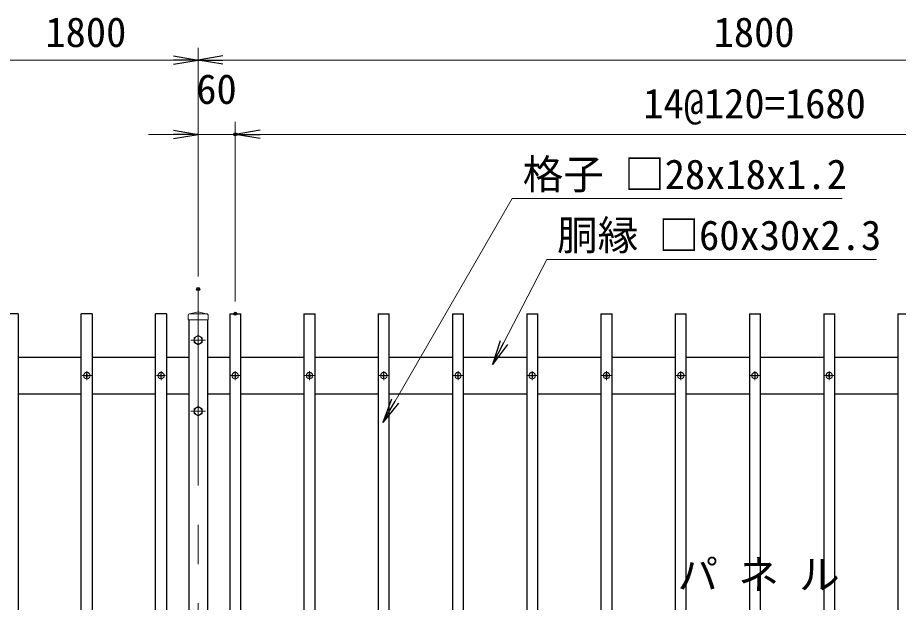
# Model space of a CAD drawing. Units: millimetres, scale not verified. Extents: x -4200 to 4200, y -2970 to 2970.
# Drawn here: x -3471 to -2048, y 163 to 1108 of the extents above; entities that cross this region are included whole.
import ezdxf
from ezdxf.enums import TextEntityAlignment as Align

# ---------------------------------------------------------------- set-up
doc = ezdxf.new("R2010")
doc.units = ezdxf.units.MM
doc.header["$LTSCALE"] = 10
doc.header["$PDMODE"] = 32
doc.header["$PDSIZE"] = 5
doc.linetypes.add('USER1', pattern=[50.8, 31.75, -6.35, 6.35, -6.35])
for name, color, linetype, lineweight in [('0-2_D-BMK', 2, 'USER1', 13), ('0-3_D-STR3', 3, 'Continuous', 13), ('0-4_D-STR-DIM', 7, 'Continuous', 13), ('0-5_0', 7, 'Continuous', 25), ('0-9_D-STR1', 1, 'Continuous', 25), ('0-B_D-STR-TXT', 7, 'Continuous', 13)]:
    doc.layers.add(name, color=color, linetype=linetype, lineweight=lineweight)
doc.layers.add('0-6_Defpoints', color=8, linetype='Continuous')
doc.styles.add('ＭＳ ゴシック', font='')
doc.styles.get('ＭＳ ゴシック').set_extended_font_data('MS Gothic')

# ---------------------------------------------------------------- blocks, each defined once
blk = doc.blocks.new('_Open')
at = {"layer": '0-5_0'}
blk.add_line((-10, 1.667), (0, 0), dxfattribs=at)
blk.add_lwpolyline([(-10, -1.667), (0, 0), (-10, 0)], dxfattribs=at)
blk = doc.blocks.new('MLeader2')
at = {"layer": '0-B_D-STR-TXT'}
blk.add_line((-2606, 717.23), (-2083.4, 717.23), dxfattribs=at)
at = {"layer": '0-B_D-STR-TXT', "lineweight": 25}
blk.add_line((-2679.72, 579.85), (-2704.05, 547.41), dxfattribs=at)
at = {"layer": '0-B_D-STR-TXT'}
blk.add_lwpolyline([(-2685.64, 582.92), (-2616, 717.23), (-2606, 717.23)], dxfattribs=at)
at = {"layer": '0-B_D-STR-TXT', "lineweight": 25}
blk.add_lwpolyline([(-2691.56, 585.99), (-2704.05, 547.41), (-2685.64, 582.92)], dxfattribs=at)
at = {"layer": '0-B_D-STR-TXT', "style": 'ＭＳ ゴシック'}
blk.add_text('胴縁 □60x30x2.3', height=48.09, dxfattribs=at).set_placement((-2599.55, 718.02), align=Align.BOTTOM_LEFT)
blk = doc.blocks.new('MLeader3')
at = {"layer": '0-B_D-STR-TXT'}
blk.add_line((-2662.32, 815.76), (-2138.47, 815.76), dxfattribs=at)
at = {"layer": '0-B_D-STR-TXT', "lineweight": 25}
blk.add_line((-2855.57, 485.03), (-2881.34, 453.72), dxfattribs=at)
at = {"layer": '0-B_D-STR-TXT'}
blk.add_lwpolyline([(-2861.34, 488.36), (-2672.32, 815.76), (-2662.32, 815.76)], dxfattribs=at)
at = {"layer": '0-B_D-STR-TXT', "lineweight": 25}
blk.add_lwpolyline([(-2867.11, 491.7), (-2881.34, 453.72), (-2861.34, 488.36)], dxfattribs=at)
at = {"layer": '0-B_D-STR-TXT', "style": 'ＭＳ ゴシック'}
blk.add_text('格子 □28x18x1.2', height=48.09, dxfattribs=at).set_placement((-2655.02, 816.55), align=Align.BOTTOM_LEFT)

msp = doc.modelspace()

# ---------------------------------------------------------------- linework, layer by layer
at = {"layer": '0-2_D-BMK'}
for p, q in [((-3179.62, 669.5), (-3179.62, -490.5)), ((-3167.62, 587), (-3191.62, 587)), ((-3367.12, 529.5), (-3352.12, 529.5)), ((-3359.62, 537), (-3359.62, 522)), ((-3247.12, 529.5), (-3232.12, 529.5)), ((-3239.62, 537), (-3239.62, 522)), ((-3112.12, 529.5), (-3127.12, 529.5)), ((-3119.62, 537), (-3119.62, 522)), ((-2992.12, 529.5), (-3007.12, 529.5)), ((-2999.62, 537), (-2999.62, 522)), ((-2872.12, 529.5), (-2887.12, 529.5)), ((-2879.62, 537), (-2879.62, 522)), ((-2752.12, 529.5), (-2767.12, 529.5)), ((-2759.62, 537), (-2759.62, 522)), ((-2632.12, 529.5), (-2647.12, 529.5)), ((-2639.62, 537), (-2639.62, 522)), ((-2512.12, 529.5), (-2527.12, 529.5)), ((-2519.62, 537), (-2519.62, 522)), ((-2392.12, 529.5), (-2407.12, 529.5)), ((-2399.62, 537), (-2399.62, 522)), ((-2272.12, 529.5), (-2287.12, 529.5)), ((-2279.62, 537), (-2279.62, 522)), ((-2152.12, 529.5), (-2167.12, 529.5)), ((-2159.62, 537), (-2159.62, 522)), ((-3167.62, 472), (-3191.62, 472))]:
    msp.add_line(p, q, dxfattribs=at)
at = {"layer": '0-3_D-STR3'}
for p, q in [((-3195.87, 626.5), (-3195.87, 619.5)), ((-3179.62, 632.5), (-3192.87, 629.5)), ((-3192.87, 629.5), (-3166.37, 629.5)), ((-3179.62, 632.5), (-3166.37, 629.5)), ((-3163.37, 626.5), (-3163.37, 619.5)), ((-3195.87, 619.5), (-3163.37, 619.5)), ((-3361.45, 529.11), (-3362.97, 529.14)), ((-3360.52, 530.37), (-3361.45, 529.89)), ((-3360.52, 528.64), (-3361.45, 529.11)), ((-3360.51, 530.38), (-3360.02, 531.31)), ((-3360.51, 528.62), (-3360.02, 527.7)), ((-3359.99, 532.85), (-3360.02, 531.31)), ((-3359.99, 526.15), (-3360.02, 527.7)), ((-3359.23, 532.85), (-3359.99, 532.85)), ((-3359.26, 532.85), (-3359.23, 531.31)), ((-3359.26, 526.15), (-3359.23, 527.7)), ((-3358.74, 530.38), (-3359.23, 531.31)), ((-3358.74, 528.62), (-3359.23, 527.7)), ((-3358.72, 530.37), (-3357.79, 529.89)), ((-3358.72, 528.64), (-3357.79, 529.11)), ((-3357.79, 529.89), (-3356.27, 529.87)), ((-3357.79, 529.11), (-3356.27, 529.14)), ((-3356.27, 529.87), (-3356.27, 529.14)), ((-3356.27, 529.87), (-3356.27, 529.14)), ((-3241.45, 529.11), (-3242.97, 529.14)), ((-3240.52, 530.37), (-3241.45, 529.89)), ((-3240.52, 528.64), (-3241.45, 529.11)), ((-3240.51, 530.38), (-3240.02, 531.31)), ((-3240.51, 528.62), (-3240.02, 527.7)), ((-3239.99, 532.85), (-3240.02, 531.31)), ((-3239.99, 526.15), (-3240.02, 527.7)), ((-3239.23, 532.85), (-3239.99, 532.85)), ((-3239.26, 532.85), (-3239.23, 531.31)), ((-3239.26, 526.15), (-3239.23, 527.7)), ((-3238.74, 530.38), (-3239.23, 531.31)), ((-3238.74, 528.62), (-3239.23, 527.7)), ((-3238.72, 530.37), (-3237.79, 529.89)), ((-3238.72, 528.64), (-3237.79, 529.11)), ((-3237.79, 529.89), (-3236.27, 529.87)), ((-3237.79, 529.11), (-3236.27, 529.14)), ((-3236.27, 529.87), (-3236.27, 529.14)), ((-3236.27, 529.87), (-3236.27, 529.14)), ((-3121.45, 529.89), (-3122.97, 529.87)), ((-3122.97, 529.87), (-3122.97, 529.14)), ((-3122.97, 529.87), (-3122.97, 529.14)), ((-3121.45, 529.11), (-3122.97, 529.14)), ((-3120.52, 530.37), (-3121.45, 529.89)), ((-3120.52, 528.64), (-3121.45, 529.11)), ((-3120.51, 530.38), (-3120.02, 531.31)), ((-3120.51, 528.62), (-3120.02, 527.7)), ((-3119.99, 532.85), (-3120.02, 531.31)), ((-3119.99, 526.15), (-3120.02, 527.7)), ((-3120.01, 532.85), (-3119.26, 532.85)), ((-3119.26, 532.85), (-3119.23, 531.31)), ((-3119.26, 526.15), (-3119.23, 527.7)), ((-3118.74, 530.38), (-3119.23, 531.31)), ((-3118.74, 528.62), (-3119.23, 527.7)), ((-3118.72, 530.37), (-3117.79, 529.89)), ((-3118.72, 528.64), (-3117.79, 529.11)), ((-3117.79, 529.11), (-3116.27, 529.14)), ((-3001.45, 529.89), (-3002.97, 529.87)), ((-3002.97, 529.87), (-3002.97, 529.14)), ((-3002.97, 529.87), (-3002.97, 529.14)), ((-3001.45, 529.11), (-3002.97, 529.14)), ((-3000.52, 530.37), (-3001.45, 529.89)), ((-3000.52, 528.64), (-3001.45, 529.11)), ((-3000.51, 530.38), (-3000.02, 531.31)), ((-3000.51, 528.62), (-3000.02, 527.7)), ((-2999.99, 532.85), (-3000.02, 531.31)), ((-2999.99, 526.15), (-3000.02, 527.7)), ((-3000.01, 532.85), (-2999.26, 532.85)), ((-2999.26, 532.85), (-2999.23, 531.31)), ((-2999.26, 526.15), (-2999.23, 527.7)), ((-2998.74, 530.38), (-2999.23, 531.31)), ((-2998.74, 528.62), (-2999.23, 527.7)), ((-2998.74, 530.38), (-2997.79, 529.89)), ((-2997.79, 529.11), (-2998.74, 528.62)), ((-2997.79, 529.11), (-2996.27, 529.14)), ((-2881.45, 529.89), (-2882.97, 529.87)), ((-2882.97, 529.87), (-2882.97, 529.14)), ((-2882.97, 529.87), (-2882.97, 529.14)), ((-2881.45, 529.11), (-2882.97, 529.14)), ((-2880.52, 530.37), (-2881.45, 529.89)), ((-2880.52, 528.64), (-2881.45, 529.11)), ((-2880.51, 530.38), (-2880.02, 531.31)), ((-2880.51, 528.62), (-2880.02, 527.7)), ((-2879.99, 532.85), (-2880.02, 531.31)), ((-2879.99, 526.15), (-2880.02, 527.7)), ((-2880.01, 532.85), (-2879.26, 532.85)), ((-2879.26, 532.85), (-2879.23, 531.31)), ((-2879.26, 526.15), (-2879.23, 527.7)), ((-2878.74, 530.38), (-2879.23, 531.31)), ((-2878.74, 528.62), (-2879.23, 527.7)), ((-2878.72, 530.37), (-2877.79, 529.89)), ((-2878.72, 528.64), (-2877.79, 529.11)), ((-2877.79, 529.11), (-2876.27, 529.14)), ((-2761.45, 529.89), (-2762.97, 529.87)), ((-2762.97, 529.87), (-2762.97, 529.14)), ((-2762.97, 529.87), (-2762.97, 529.14)), ((-2761.45, 529.11), (-2762.97, 529.14)), ((-2760.52, 530.37), (-2761.45, 529.89)), ((-2760.52, 528.64), (-2761.45, 529.11)), ((-2760.51, 530.38), (-2760.02, 531.31)), ((-2760.51, 528.62), (-2760.02, 527.7)), ((-2759.99, 532.85), (-2760.02, 531.31)), ((-2759.99, 526.15), (-2760.02, 527.7)), ((-2760.01, 532.85), (-2759.26, 532.85)), ((-2759.26, 532.85), (-2759.23, 531.31)), ((-2759.26, 526.15), (-2759.23, 527.7)), ((-2758.74, 530.38), (-2759.23, 531.31)), ((-2758.74, 528.62), (-2759.23, 527.7)), ((-2758.72, 530.37), (-2757.79, 529.89)), ((-2758.72, 528.64), (-2757.79, 529.11)), ((-2757.79, 529.11), (-2756.27, 529.14)), ((-2641.45, 529.89), (-2642.97, 529.87)), ((-2642.97, 529.87), (-2642.97, 529.14)), ((-2642.97, 529.87), (-2642.97, 529.14)), ((-2641.45, 529.11), (-2642.97, 529.14)), ((-2640.52, 530.37), (-2641.45, 529.89)), ((-2640.52, 528.64), (-2641.45, 529.11)), ((-2640.51, 530.38), (-2640.02, 531.31)), ((-2640.51, 528.62), (-2640.02, 527.7)), ((-2639.99, 532.85), (-2640.02, 531.31)), ((-2639.99, 526.15), (-2640.02, 527.7)), ((-2640.01, 532.85), (-2639.26, 532.85)), ((-2639.26, 532.85), (-2639.23, 531.31)), ((-2639.26, 526.15), (-2639.23, 527.7)), ((-2638.74, 530.38), (-2639.23, 531.31)), ((-2638.74, 528.62), (-2639.23, 527.7)), ((-2638.72, 530.37), (-2637.79, 529.89)), ((-2638.72, 528.64), (-2637.79, 529.11)), ((-2637.79, 529.11), (-2636.27, 529.14)), ((-2521.45, 529.89), (-2522.97, 529.87)), ((-2522.97, 529.87), (-2522.97, 529.14)), ((-2522.97, 529.87), (-2522.97, 529.14)), ((-2521.45, 529.11), (-2522.97, 529.14)), ((-2520.52, 530.37), (-2521.45, 529.89)), ((-2520.52, 528.64), (-2521.45, 529.11)), ((-2520.51, 530.38), (-2520.02, 531.31)), ((-2520.51, 528.62), (-2520.02, 527.7)), ((-2519.99, 532.85), (-2520.02, 531.31)), ((-2519.99, 526.15), (-2520.02, 527.7)), ((-2520.01, 532.85), (-2519.26, 532.85)), ((-2519.26, 532.85), (-2519.23, 531.31)), ((-2519.26, 526.15), (-2519.23, 527.7)), ((-2518.74, 530.38), (-2519.23, 531.31)), ((-2518.74, 528.62), (-2519.23, 527.7)), ((-2518.72, 530.37), (-2517.79, 529.89)), ((-2518.72, 528.64), (-2517.79, 529.11)), ((-2517.79, 529.11), (-2516.27, 529.14)), ((-2401.45, 529.89), (-2402.97, 529.87)), ((-2402.97, 529.87), (-2402.97, 529.14)), ((-2402.97, 529.87), (-2402.97, 529.14)), ((-2401.45, 529.11), (-2402.97, 529.14)), ((-2400.52, 530.37), (-2401.45, 529.89)), ((-2400.52, 528.64), (-2401.45, 529.11)), ((-2400.51, 530.38), (-2400.02, 531.31)), ((-2400.51, 528.62), (-2400.02, 527.7)), ((-2399.99, 532.85), (-2400.02, 531.31)), ((-2399.99, 526.15), (-2400.02, 527.7)), ((-2400.01, 532.85), (-2399.26, 532.85)), ((-2399.26, 532.85), (-2399.23, 531.31)), ((-2399.26, 526.15), (-2399.23, 527.7)), ((-2398.74, 530.38), (-2399.23, 531.31)), ((-2398.74, 528.62), (-2399.23, 527.7)), ((-2398.72, 530.37), (-2397.79, 529.89)), ((-2398.72, 528.64), (-2397.79, 529.11)), ((-2397.79, 529.11), (-2396.27, 529.14)), ((-2281.45, 529.89), (-2282.97, 529.87)), ((-2282.97, 529.87), (-2282.97, 529.14)), ((-2282.97, 529.87), (-2282.97, 529.14)), ((-2281.45, 529.11), (-2282.97, 529.14)), ((-2280.52, 530.37), (-2281.45, 529.89)), ((-2280.52, 528.64), (-2281.45, 529.11)), ((-2280.51, 530.38), (-2280.02, 531.31)), ((-2280.51, 528.62), (-2280.02, 527.7)), ((-2279.99, 532.85), (-2280.02, 531.31)), ((-2279.99, 526.15), (-2280.02, 527.7)), ((-2280.01, 532.85), (-2279.26, 532.85)), ((-2279.26, 532.85), (-2279.23, 531.31)), ((-2279.26, 526.15), (-2279.23, 527.7)), ((-2278.74, 530.38), (-2279.23, 531.31)), ((-2278.74, 528.62), (-2279.23, 527.7)), ((-2278.72, 530.37), (-2277.79, 529.89)), ((-2278.72, 528.64), (-2277.79, 529.11)), ((-2277.79, 529.11), (-2276.27, 529.14)), ((-2161.45, 529.89), (-2162.97, 529.87)), ((-2162.97, 529.87), (-2162.97, 529.14)), ((-2162.97, 529.87), (-2162.97, 529.14)), ((-2161.45, 529.11), (-2162.97, 529.14)), ((-2160.52, 530.37), (-2161.45, 529.89)), ((-2160.52, 528.64), (-2161.45, 529.11)), ((-2160.51, 530.38), (-2160.02, 531.31)), ((-2160.51, 528.62), (-2160.02, 527.7)), ((-2159.99, 532.85), (-2160.02, 531.31)), ((-2159.99, 526.15), (-2160.02, 527.7)), ((-2160.01, 532.85), (-2159.26, 532.85)), ((-2159.26, 532.85), (-2159.23, 531.31)), ((-2159.26, 526.15), (-2159.23, 527.7)), ((-2158.74, 530.38), (-2159.23, 531.31)), ((-2158.74, 528.62), (-2159.23, 527.7)), ((-2158.72, 530.37), (-2157.79, 529.89)), ((-2158.72, 528.64), (-2157.79, 529.11)), ((-2157.79, 529.11), (-2156.27, 529.14)), ((-3359.26, 526.15), (-3359.99, 526.15)), ((-3239.26, 526.15), (-3239.99, 526.15)), ((-3119.99, 526.15), (-3119.26, 526.15)), ((-2999.99, 526.15), (-2999.26, 526.15)), ((-2879.99, 526.15), (-2879.26, 526.15)), ((-2759.99, 526.15), (-2759.26, 526.15)), ((-2639.99, 526.15), (-2639.26, 526.15)), ((-2519.99, 526.15), (-2519.26, 526.15)), ((-2399.99, 526.15), (-2399.26, 526.15)), ((-2279.99, 526.15), (-2279.26, 526.15)), ((-2159.99, 526.15), (-2159.26, 526.15))]:
    msp.add_line(p, q, dxfattribs=at)
for points in [[(-3173.12, 590.75), (-3179.62, 594.51), (-3186.12, 590.75), (-3186.12, 583.25), (-3179.62, 579.5), (-3173.12, 583.25)], [(-3173.12, 475.75), (-3179.62, 479.51), (-3186.12, 475.75), (-3186.12, 468.25), (-3179.62, 464.5), (-3173.12, 468.25)]]:
    msp.add_lwpolyline(points, close=True, dxfattribs=at)
for points in [[(-3361.45, 529.89), (-3362.97, 529.87), (-3362.97, 529.14)], [(-3241.45, 529.89), (-3242.97, 529.87), (-3242.97, 529.14)], [(-3117.79, 529.89), (-3116.27, 529.87), (-3116.27, 529.14)], [(-2997.79, 529.89), (-2996.27, 529.87), (-2996.27, 529.14)], [(-2877.79, 529.89), (-2876.27, 529.87), (-2876.27, 529.14)], [(-2757.79, 529.89), (-2756.27, 529.87), (-2756.27, 529.14)], [(-2637.79, 529.89), (-2636.27, 529.87), (-2636.27, 529.14)], [(-2517.79, 529.89), (-2516.27, 529.87), (-2516.27, 529.14)], [(-2397.79, 529.89), (-2396.27, 529.87), (-2396.27, 529.14)], [(-2277.79, 529.89), (-2276.27, 529.87), (-2276.27, 529.14)], [(-2157.79, 529.89), (-2156.27, 529.87), (-2156.27, 529.14)]]:
    msp.add_lwpolyline(points, dxfattribs=at)
for centre, radius in [((-3179.62, 587), 6.25), ((-3359.62, 529.5), 5.25), ((-3239.62, 529.5), 5.25), ((-3119.62, 529.5), 5.25), ((-2999.62, 529.5), 5.25), ((-2879.62, 529.5), 5.25), ((-2759.62, 529.5), 5.25), ((-2639.62, 529.5), 5.25), ((-2519.62, 529.5), 5.25), ((-2399.62, 529.5), 5.25), ((-2279.62, 529.5), 5.25), ((-2159.62, 529.5), 5.25), ((-3179.62, 472), 6.25)]:
    msp.add_circle(centre, radius, dxfattribs=at)
for centre, start, end in [((-3192.87, 626.5), 90, 180), ((-3166.37, 626.5), 0, 90)]:
    msp.add_arc(centre, 3, start, end, dxfattribs=at)
at = {"layer": '0-4_D-STR-DIM'}
for p, q in [((-3179.62, 689.5), (-3179.62, 1059.5)), ((-3179.62, 689.5), (-3179.62, 1059.5)), ((-3219.62, 1039.5), (-3499.62, 1039.5)), ((-3139.62, 1039.5), (-1419.62, 1039.5)), ((-3179.62, 689.5), (-3179.62, 939.5)), ((-3119.62, 649.5), (-3119.62, 939.5)), ((-3119.62, 649.5), (-3119.62, 939.5)), ((-3219.62, 919.5), (-3259.62, 919.5)), ((-3179.62, 919.5), (-3119.62, 919.5)), ((-3079.62, 919.5), (-3039.62, 919.5)), ((-3079.62, 919.5), (-1479.62, 919.5))]:
    msp.add_line(p, q, dxfattribs=at)
at = {"layer": '0-6_Defpoints'}
for p in [(-3119.62, 919.5), (-3179.62, 669.5), (-3119.62, 629.5)]:
    msp.add_point(p, dxfattribs=at)
at = {"layer": '0-9_D-STR1'}
for p, q in [((-3470.62, 629.5), (-3488.62, 629.5)), ((-3350.62, 629.5), (-3368.62, 629.5)), ((-3353.62, 629.5), (-3365.62, 629.5)), ((-3230.62, 629.5), (-3248.62, 629.5)), ((-3128.62, 629.5), (-3110.62, 629.5)), ((-3008.62, 629.5), (-2990.62, 629.5)), ((-2888.62, 629.5), (-2870.62, 629.5)), ((-2768.62, 629.5), (-2750.62, 629.5)), ((-2648.62, 629.5), (-2630.62, 629.5)), ((-2528.62, 629.5), (-2510.62, 629.5)), ((-2408.62, 629.5), (-2390.62, 629.5)), ((-2288.62, 629.5), (-2270.62, 629.5)), ((-2168.62, 629.5), (-2150.62, 629.5)), ((-2048.62, 629.5), (-2030.62, 629.5)), ((-3194.62, 619.5), (-3194.62, -440.5)), ((-3164.62, 619.5), (-3164.62, -440.5)), ((-3470.62, 559.5), (-3368.62, 559.5)), ((-3350.62, 559.5), (-3248.62, 559.5)), ((-3230.62, 559.5), (-3194.62, 559.5)), ((-3164.62, 559.5), (-3128.62, 559.5)), ((-3110.62, 559.5), (-3008.62, 559.5)), ((-2990.62, 559.5), (-2888.62, 559.5)), ((-2870.62, 559.5), (-2768.62, 559.5)), ((-2750.62, 559.5), (-2648.62, 559.5)), ((-2630.62, 559.5), (-2528.62, 559.5)), ((-2510.62, 559.5), (-2408.62, 559.5)), ((-2390.62, 559.5), (-2288.62, 559.5)), ((-2270.62, 559.5), (-2168.62, 559.5)), ((-2150.62, 559.5), (-2048.62, 559.5)), ((-3368.62, 499.5), (-3470.62, 499.5)), ((-3248.62, 499.5), (-3350.62, 499.5)), ((-3194.62, 499.5), (-3230.62, 499.5)), ((-3128.62, 499.5), (-3164.62, 499.5)), ((-3008.62, 499.5), (-3110.62, 499.5)), ((-2888.62, 499.5), (-2990.62, 499.5)), ((-2768.62, 499.5), (-2870.62, 499.5)), ((-2648.62, 499.5), (-2750.62, 499.5)), ((-2528.62, 499.5), (-2630.62, 499.5)), ((-2408.62, 499.5), (-2510.62, 499.5)), ((-2288.62, 499.5), (-2390.62, 499.5)), ((-2168.62, 499.5), (-2270.62, 499.5)), ((-2048.62, 499.5), (-2150.62, 499.5))]:
    msp.add_line(p, q, dxfattribs=at)
for points in [[(-3470.62, 629.5), (-3470.62, -220.5), (-3488.62, -220.5), (-3488.62, 629.5)], [(-3350.62, 629.5), (-3350.62, -220.5), (-3368.62, -220.5), (-3368.62, 629.5)], [(-3230.62, 629.5), (-3230.62, -220.5), (-3248.62, -220.5), (-3248.62, 629.5)], [(-3128.62, 629.5), (-3128.62, -220.5), (-3110.62, -220.5), (-3110.62, 629.5)], [(-3008.62, 629.5), (-3008.62, -220.5), (-2990.62, -220.5), (-2990.62, 629.5)], [(-2888.62, 629.5), (-2888.62, -220.5), (-2870.62, -220.5), (-2870.62, 629.5)], [(-2768.62, 629.5), (-2768.62, -220.5), (-2750.62, -220.5), (-2750.62, 629.5)], [(-2648.62, 629.5), (-2648.62, -220.5), (-2630.62, -220.5), (-2630.62, 629.5)], [(-2528.62, 629.5), (-2528.62, -220.5), (-2510.62, -220.5), (-2510.62, 629.5)], [(-2408.62, 629.5), (-2408.62, -220.5), (-2390.62, -220.5), (-2390.62, 629.5)], [(-2288.62, 629.5), (-2288.62, -220.5), (-2270.62, -220.5), (-2270.62, 629.5)], [(-2168.62, 629.5), (-2168.62, -220.5), (-2150.62, -220.5), (-2150.62, 629.5)], [(-2048.62, 629.5), (-2048.62, -220.5), (-2030.62, -220.5), (-2030.62, 629.5)]]:
    msp.add_lwpolyline(points, dxfattribs=at)

# ---------------------------------------------------------------- block references
at = {"layer": '0-4_D-STR-DIM', "xscale": 4, "yscale": 4}
for p in [(-3179.62, 1039.5), (-3179.62, 919.5)]:
    msp.add_blockref('_Open', p, dxfattribs=at)
at = {"layer": '0-4_D-STR-DIM', "xscale": 4, "yscale": 4, "rotation": 180}
for p in [(-3179.62, 1039.5), (-3119.62, 919.5), (-3119.62, 919.5)]:
    msp.add_blockref('_Open', p, dxfattribs=at)
at = {"layer": '0-B_D-STR-TXT'}
for name in ['MLeader3', 'MLeader2']:
    msp.add_blockref(name, (0, 0), dxfattribs=at)

# ---------------------------------------------------------------- texts
at = {"layer": '0-4_D-STR-DIM', "style": 'ＭＳ ゴシック'}
for s, p in [('1800', (-3426.52, 1046.25)), ('1800', (-2346.52, 1046.25)), ('60', (-3182.62, 954.25)), ('14@120=1680', (-2460.27, 930.94))]:
    msp.add_text(s, height=48.09, dxfattribs=at).set_placement(p, align=Align.BOTTOM_LEFT)
at = {"layer": '0-B_D-STR-TXT', "style": 'ＭＳ ゴシック'}
msp.add_text('パ ネ ル', height=48.09, dxfattribs=at).set_placement((-2404.85, 169.63), align=Align.BOTTOM_LEFT)

doc.saveas('drawing.dxf')
